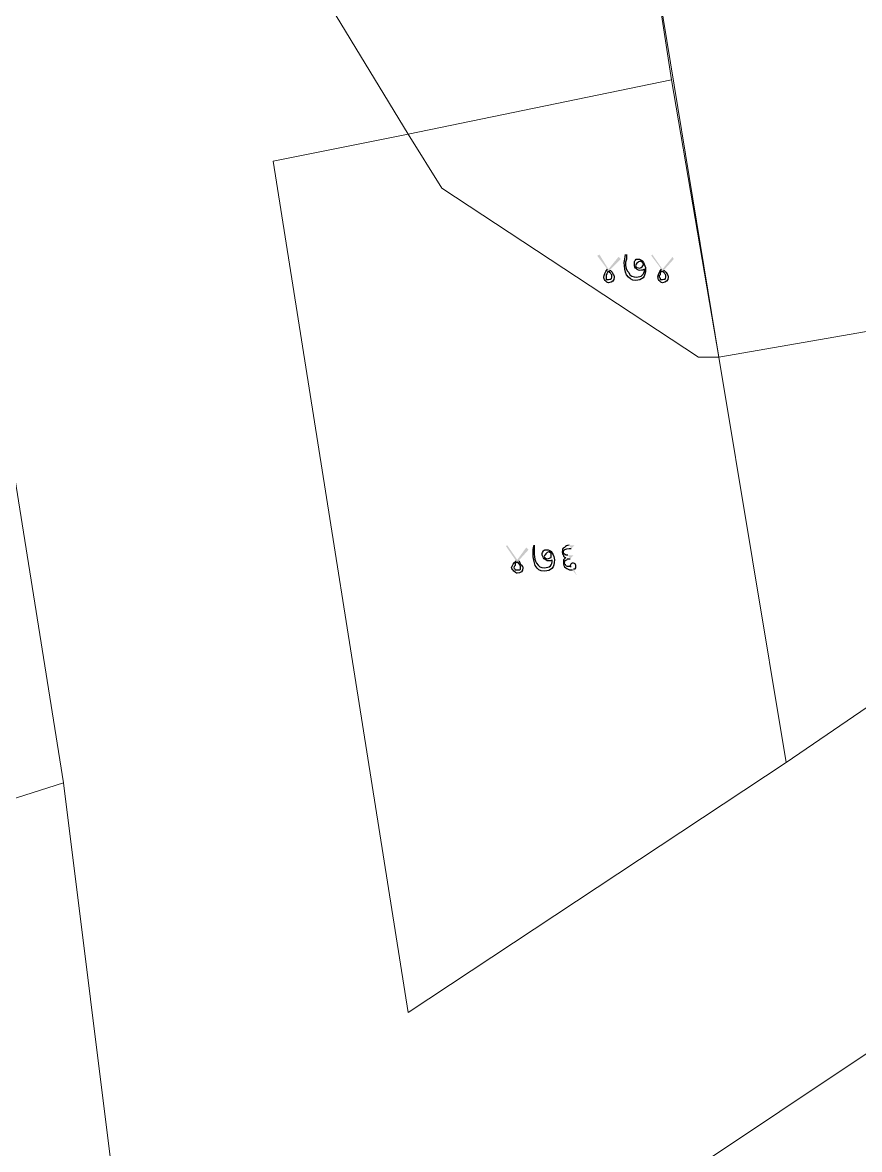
# Model space of a CAD drawing. Header units: inches. Extents: x -9985691 to 3643, y -3270716 to 4788.
# Drawn here: x -4981185 to -4980565, y -3259752 to -3258918 of the extents above; entities that cross this region are included whole.
import ezdxf

# ---------------------------------------------------------------- set-up
doc = ezdxf.new("R2010")
doc.units = ezdxf.units.IN
doc.header["$LTSCALE"] = 2
doc.header["$MEASUREMENT"] = 0
doc.layers.add('PDF_Geometry', color=7, linetype='CONTINUOUS')
doc.layers.add('PDF_Solid Fills', color=7, linetype='CONTINUOUS')

msp = doc.modelspace()

# ---------------------------------------------------------------- hatches: boundary and pattern name
at = {"layer": 'PDF_Solid Fills', "transparency": 33554559}
h = msp.add_hatch(color=256, dxfattribs=at)
h.paths.add_polyline_path([(-4980751.93, -3259100.48), (-4980759.43, -3259090.48), (-4980757.76, -3259089.65), (-4980751.1, -3259100.48), (-4980743.6, -3259091.32), (-4980741.93, -3259092.98), (-4980750.26, -3259101.32)], flags=0)
h.paths.add_polyline_path([(-4980738.6, -3259089.65), (-4980737.76, -3259089.65)], flags=0)
h.paths.add_polyline_path([(-4980724.43, -3259100.48), (-4980724.43, -3259100.48)], flags=0)
h.paths.add_polyline_path([(-4980711.93, -3259100.48), (-4980719.43, -3259090.48), (-4980718.6, -3259089.65), (-4980711.1, -3259100.48), (-4980703.6, -3259091.32), (-4980702.76, -3259092.98), (-4980710.26, -3259101.32)], flags=0)
h = msp.add_hatch(color=256, dxfattribs=at)
h.paths.add_polyline_path([(-4980751.93, -3259100.48), (-4980759.43, -3259090.48), (-4980757.76, -3259089.65), (-4980751.1, -3259100.48), (-4980743.6, -3259091.32), (-4980741.93, -3259092.98), (-4980750.26, -3259101.32)], flags=0)
h.paths.add_polyline_path([(-4980738.6, -3259089.65), (-4980737.76, -3259089.65)], flags=0)
h.paths.add_polyline_path([(-4980724.43, -3259100.48), (-4980724.43, -3259100.48)], flags=0)
h.paths.add_polyline_path([(-4980711.93, -3259100.48), (-4980719.43, -3259090.48), (-4980718.6, -3259089.65), (-4980711.1, -3259100.48), (-4980703.6, -3259091.32), (-4980702.76, -3259092.98), (-4980710.26, -3259101.32)], flags=0)
h = msp.add_hatch(color=256, dxfattribs=at)
h.paths.add_polyline_path([(-4980819.43, -3259316.32), (-4980826.93, -3259305.48), (-4980826.1, -3259304.65), (-4980818.6, -3259315.48), (-4980811.93, -3259306.32), (-4980810.26, -3259307.98), (-4980817.76, -3259316.32)], flags=0)
h.paths.add_polyline_path([(-4980806.1, -3259304.65), (-4980806.1, -3259304.65)], flags=0)
h.paths.add_polyline_path([(-4980792.76, -3259315.48), (-4980792.76, -3259315.48)], flags=0)
h.paths.add_polyline_path([(-4980778.6, -3259307.15), (-4980776.1, -3259304.65), (-4980780.26, -3259304.65)], flags=0)
h.paths.add_polyline_path([(-4980777.76, -3259322.98), (-4980774.43, -3259327.15), (-4980774.43, -3259327.15), (-4980776.93, -3259322.15)], flags=0)
h.paths.add_polyline_path([(-4980779.43, -3259314.65), (-4980776.93, -3259312.15), (-4980781.1, -3259312.15)], flags=0)
h = msp.add_hatch(color=256, dxfattribs=at)
h.paths.add_polyline_path([(-4980819.43, -3259316.32), (-4980826.93, -3259305.48), (-4980826.1, -3259304.65), (-4980818.6, -3259315.48), (-4980811.93, -3259306.32), (-4980810.26, -3259307.98), (-4980817.76, -3259316.32)], flags=0)
h.paths.add_polyline_path([(-4980806.1, -3259304.65), (-4980806.1, -3259304.65)], flags=0)
h.paths.add_polyline_path([(-4980792.76, -3259315.48), (-4980792.76, -3259315.48)], flags=0)
h.paths.add_polyline_path([(-4980778.6, -3259307.15), (-4980776.1, -3259304.65), (-4980780.26, -3259304.65)], flags=0)
h.paths.add_polyline_path([(-4980777.76, -3259322.98), (-4980774.43, -3259327.15), (-4980774.43, -3259327.15), (-4980776.93, -3259322.15)], flags=0)
h.paths.add_polyline_path([(-4980779.43, -3259314.65), (-4980776.93, -3259312.15), (-4980781.1, -3259312.15)], flags=0)

# ---------------------------------------------------------------- linework, layer by layer
at = {"layer": 'PDF_Geometry', "lineweight": 9}
for points in [[(-4980899.43, -3259000.48), (-4980984.43, -3258860.48), (-4981014.43, -3258775.48), (-4980809.43, -3258690.48), (-4980744.43, -3258670.48), (-4980724.43, -3258830.48), (-4980704.43, -3258960.48)], [(-4980899.43, -3259000.48), (-4980984.43, -3258860.48), (-4981014.43, -3258775.48), (-4980809.43, -3258690.48), (-4980744.43, -3258670.48), (-4980724.43, -3258830.48), (-4980704.43, -3258960.48)], [(-4980899.43, -3259000.48), (-4980984.43, -3258860.48), (-4981014.43, -3258775.48), (-4980809.43, -3258690.48), (-4980744.43, -3258670.48), (-4980724.43, -3258830.48), (-4980704.43, -3258960.48)], [(-4980899.43, -3259000.48), (-4980984.43, -3258860.48), (-4981014.43, -3258775.48), (-4980809.43, -3258690.48), (-4980744.43, -3258670.48), (-4980724.43, -3258830.48), (-4980704.43, -3258960.48)], [(-4980244.43, -3258875.48), (-4980254.43, -3258900.48), (-4980259.43, -3258930.48), (-4980439.43, -3259025.48), (-4980429.43, -3259060.48), (-4980554.43, -3259145.48), (-4980669.43, -3259165.48), (-4980724.43, -3258830.48), (-4980254.43, -3258740.48), (-4980244.43, -3258805.48)], [(-4980244.43, -3258875.48), (-4980254.43, -3258900.48), (-4980259.43, -3258930.48), (-4980439.43, -3259025.48), (-4980429.43, -3259060.48), (-4980554.43, -3259145.48), (-4980669.43, -3259165.48), (-4980724.43, -3258830.48), (-4980254.43, -3258740.48), (-4980244.43, -3258805.48)], [(-4980244.43, -3258875.48), (-4980254.43, -3258900.48), (-4980259.43, -3258930.48), (-4980439.43, -3259025.48), (-4980429.43, -3259060.48), (-4980554.43, -3259145.48), (-4980669.43, -3259165.48), (-4980724.43, -3258830.48), (-4980254.43, -3258740.48), (-4980244.43, -3258805.48)], [(-4980244.43, -3258875.48), (-4980254.43, -3258900.48), (-4980259.43, -3258930.48), (-4980439.43, -3259025.48), (-4980429.43, -3259060.48), (-4980554.43, -3259145.48), (-4980669.43, -3259165.48), (-4980724.43, -3258830.48), (-4980254.43, -3258740.48), (-4980244.43, -3258805.48)], [(-4980669.43, -3259165.48), (-4980684.43, -3259165.48), (-4980874.43, -3259040.48), (-4980899.43, -3259000.48), (-4980704.43, -3258960.48)], [(-4980669.43, -3259165.48), (-4980684.43, -3259165.48), (-4980874.43, -3259040.48), (-4980899.43, -3259000.48), (-4980704.43, -3258960.48)], [(-4980669.43, -3259165.48), (-4980684.43, -3259165.48), (-4980874.43, -3259040.48), (-4980899.43, -3259000.48), (-4980704.43, -3258960.48)], [(-4980669.43, -3259165.48), (-4980684.43, -3259165.48), (-4980874.43, -3259040.48), (-4980899.43, -3259000.48), (-4980704.43, -3258960.48)], [(-4980874.43, -3259040.48), (-4980684.43, -3259165.48), (-4980669.43, -3259165.48), (-4980619.43, -3259465.48), (-4980899.43, -3259650.48), (-4980999.43, -3259020.48), (-4980899.43, -3259000.48)], [(-4980874.43, -3259040.48), (-4980684.43, -3259165.48), (-4980669.43, -3259165.48), (-4980619.43, -3259465.48), (-4980899.43, -3259650.48), (-4980999.43, -3259020.48), (-4980899.43, -3259000.48)], [(-4980874.43, -3259040.48), (-4980684.43, -3259165.48), (-4980669.43, -3259165.48), (-4980619.43, -3259465.48), (-4980899.43, -3259650.48), (-4980999.43, -3259020.48), (-4980899.43, -3259000.48)], [(-4980874.43, -3259040.48), (-4980684.43, -3259165.48), (-4980669.43, -3259165.48), (-4980619.43, -3259465.48), (-4980899.43, -3259650.48), (-4980999.43, -3259020.48), (-4980899.43, -3259000.48)], [(-4980669.43, -3259165.48), (-4980554.43, -3259145.48), (-4980429.43, -3259060.48), (-4980384.43, -3259105.48), (-4980354.43, -3259135.48), (-4980339.43, -3259250.48), (-4980294.43, -3259325.48), (-4980399.43, -3259385.48), (-4980524.43, -3259400.48), (-4980619.43, -3259465.48)], [(-4980669.43, -3259165.48), (-4980554.43, -3259145.48), (-4980429.43, -3259060.48), (-4980384.43, -3259105.48), (-4980354.43, -3259135.48), (-4980339.43, -3259250.48), (-4980294.43, -3259325.48), (-4980399.43, -3259385.48), (-4980524.43, -3259400.48), (-4980619.43, -3259465.48)], [(-4980669.43, -3259165.48), (-4980554.43, -3259145.48), (-4980429.43, -3259060.48), (-4980384.43, -3259105.48), (-4980354.43, -3259135.48), (-4980339.43, -3259250.48), (-4980294.43, -3259325.48), (-4980399.43, -3259385.48), (-4980524.43, -3259400.48), (-4980619.43, -3259465.48)], [(-4980669.43, -3259165.48), (-4980554.43, -3259145.48), (-4980429.43, -3259060.48), (-4980384.43, -3259105.48), (-4980354.43, -3259135.48), (-4980339.43, -3259250.48), (-4980294.43, -3259325.48), (-4980399.43, -3259385.48), (-4980524.43, -3259400.48), (-4980619.43, -3259465.48)], [(-4981154.43, -3259480.48), (-4981374.43, -3259550.48), (-4981444.43, -3259570.48), (-4981589.43, -3259620.48), (-4981594.43, -3259615.48), (-4981604.43, -3259515.48), (-4981629.43, -3259260.48), (-4981454.43, -3259180.48), (-4981219.43, -3259075.48)], [(-4981154.43, -3259480.48), (-4981374.43, -3259550.48), (-4981444.43, -3259570.48), (-4981589.43, -3259620.48), (-4981594.43, -3259615.48), (-4981604.43, -3259515.48), (-4981629.43, -3259260.48), (-4981454.43, -3259180.48), (-4981219.43, -3259075.48)], [(-4981154.43, -3259480.48), (-4981374.43, -3259550.48), (-4981444.43, -3259570.48), (-4981589.43, -3259620.48), (-4981594.43, -3259615.48), (-4981604.43, -3259515.48), (-4981629.43, -3259260.48), (-4981454.43, -3259180.48), (-4981219.43, -3259075.48)], [(-4981154.43, -3259480.48), (-4981374.43, -3259550.48), (-4981444.43, -3259570.48), (-4981589.43, -3259620.48), (-4981594.43, -3259615.48), (-4981604.43, -3259515.48), (-4981629.43, -3259260.48), (-4981454.43, -3259180.48), (-4981219.43, -3259075.48)], [(-4980089.43, -3259575.48), (-4980179.43, -3259700.48), (-4980279.43, -3260060.48), (-4980439.43, -3260175.48), (-4980489.43, -3260215.48), (-4980489.43, -3260210.48), (-4980824.43, -3259865.48), (-4980829.43, -3259860.48), (-4980214.43, -3259450.48)], [(-4980089.43, -3259575.48), (-4980179.43, -3259700.48), (-4980279.43, -3260060.48), (-4980439.43, -3260175.48), (-4980489.43, -3260215.48), (-4980489.43, -3260210.48), (-4980824.43, -3259865.48), (-4980829.43, -3259860.48), (-4980214.43, -3259450.48)], [(-4980089.43, -3259575.48), (-4980179.43, -3259700.48), (-4980279.43, -3260060.48), (-4980439.43, -3260175.48), (-4980489.43, -3260215.48), (-4980489.43, -3260210.48), (-4980824.43, -3259865.48), (-4980829.43, -3259860.48), (-4980214.43, -3259450.48)], [(-4980089.43, -3259575.48), (-4980179.43, -3259700.48), (-4980279.43, -3260060.48), (-4980439.43, -3260175.48), (-4980489.43, -3260215.48), (-4980489.43, -3260210.48), (-4980824.43, -3259865.48), (-4980829.43, -3259860.48), (-4980214.43, -3259450.48)], [(-4981114.43, -3259800.48), (-4981389.43, -3260055.48), (-4981479.43, -3260060.48), (-4981534.43, -3260065.48), (-4981584.43, -3259695.48), (-4981589.43, -3259620.48), (-4981444.43, -3259570.48), (-4981374.43, -3259550.48), (-4981154.43, -3259480.48)], [(-4981114.43, -3259800.48), (-4981389.43, -3260055.48), (-4981479.43, -3260060.48), (-4981534.43, -3260065.48), (-4981584.43, -3259695.48), (-4981589.43, -3259620.48), (-4981444.43, -3259570.48), (-4981374.43, -3259550.48), (-4981154.43, -3259480.48)], [(-4981114.43, -3259800.48), (-4981389.43, -3260055.48), (-4981479.43, -3260060.48), (-4981534.43, -3260065.48), (-4981584.43, -3259695.48), (-4981589.43, -3259620.48), (-4981444.43, -3259570.48), (-4981374.43, -3259550.48), (-4981154.43, -3259480.48)], [(-4981114.43, -3259800.48), (-4981389.43, -3260055.48), (-4981479.43, -3260060.48), (-4981534.43, -3260065.48), (-4981584.43, -3259695.48), (-4981589.43, -3259620.48), (-4981444.43, -3259570.48), (-4981374.43, -3259550.48), (-4981154.43, -3259480.48)]]:
    msp.add_lwpolyline(points, close=True, dxfattribs=at)
for points in [[(-4981244.43, -3258905.48), (-4981124.43, -3258855.48), (-4981099.43, -3258790.48), (-4981034.43, -3258780.48), (-4981014.43, -3258775.48), (-4980984.43, -3258860.48), (-4980899.43, -3259000.48), (-4980999.43, -3259020.48), (-4980899.43, -3259650.48), (-4980619.43, -3259465.48), (-4980524.43, -3259400.48), (-4980399.43, -3259385.48), (-4980294.43, -3259325.48), (-4980214.43, -3259450.48), (-4980829.43, -3259860.48)], [(-4981244.43, -3258905.48), (-4981124.43, -3258855.48), (-4981099.43, -3258790.48), (-4981034.43, -3258780.48), (-4981014.43, -3258775.48), (-4980984.43, -3258860.48), (-4980899.43, -3259000.48), (-4980999.43, -3259020.48), (-4980899.43, -3259650.48), (-4980619.43, -3259465.48), (-4980524.43, -3259400.48), (-4980399.43, -3259385.48), (-4980294.43, -3259325.48), (-4980214.43, -3259450.48), (-4980829.43, -3259860.48)], [(-4981244.43, -3258905.48), (-4981124.43, -3258855.48), (-4981099.43, -3258790.48), (-4981034.43, -3258780.48), (-4981014.43, -3258775.48), (-4980984.43, -3258860.48), (-4980899.43, -3259000.48), (-4980999.43, -3259020.48), (-4980899.43, -3259650.48), (-4980619.43, -3259465.48), (-4980524.43, -3259400.48), (-4980399.43, -3259385.48), (-4980294.43, -3259325.48), (-4980214.43, -3259450.48), (-4980829.43, -3259860.48)], [(-4981244.43, -3258905.48), (-4981124.43, -3258855.48), (-4981099.43, -3258790.48), (-4981034.43, -3258780.48), (-4981014.43, -3258775.48), (-4980984.43, -3258860.48), (-4980899.43, -3259000.48), (-4980999.43, -3259020.48), (-4980899.43, -3259650.48), (-4980619.43, -3259465.48), (-4980524.43, -3259400.48), (-4980399.43, -3259385.48), (-4980294.43, -3259325.48), (-4980214.43, -3259450.48), (-4980829.43, -3259860.48)], [(-4981389.43, -3260055.48), (-4981114.43, -3259800.48), (-4981154.43, -3259480.48), (-4981219.43, -3259075.48)], [(-4981389.43, -3260055.48), (-4981114.43, -3259800.48), (-4981154.43, -3259480.48), (-4981219.43, -3259075.48)], [(-4981389.43, -3260055.48), (-4981114.43, -3259800.48), (-4981154.43, -3259480.48), (-4981219.43, -3259075.48)], [(-4981389.43, -3260055.48), (-4981114.43, -3259800.48), (-4981154.43, -3259480.48), (-4981219.43, -3259075.48)]]:
    msp.add_lwpolyline(points, dxfattribs=at)
at = {"layer": 'PDF_Geometry', "lineweight": 25}
for points in [[(-4980739.43, -3259095.48), (-4980739.43, -3259093.82), (-4980738.6, -3259092.15), (-4980738.6, -3259089.65)], [(-4980739.43, -3259095.48), (-4980739.43, -3259093.82), (-4980738.6, -3259092.15), (-4980738.6, -3259089.65)], [(-4980737.76, -3259092.98), (-4980737.76, -3259093.82), (-4980738.6, -3259095.48), (-4980738.6, -3259095.48)], [(-4980737.76, -3259092.98), (-4980737.76, -3259093.82), (-4980738.6, -3259095.48), (-4980738.6, -3259095.48)], [(-4980737.76, -3259089.65), (-4980737.76, -3259090.48), (-4980737.76, -3259091.32), (-4980737.76, -3259092.98)], [(-4980737.76, -3259089.65), (-4980737.76, -3259090.48), (-4980737.76, -3259091.32), (-4980737.76, -3259092.98)], [(-4980731.93, -3259096.32), (-4980731.93, -3259094.65), (-4980731.93, -3259094.65), (-4980731.1, -3259093.82)], [(-4980731.93, -3259096.32), (-4980731.93, -3259094.65), (-4980731.93, -3259094.65), (-4980731.1, -3259093.82)], [(-4980731.1, -3259093.82), (-4980731.1, -3259092.98), (-4980730.26, -3259092.98), (-4980729.43, -3259092.98)], [(-4980731.1, -3259093.82), (-4980731.1, -3259092.98), (-4980730.26, -3259092.98), (-4980729.43, -3259092.98)], [(-4980729.43, -3259092.98), (-4980727.76, -3259092.98), (-4980726.1, -3259093.82), (-4980725.26, -3259095.48)], [(-4980729.43, -3259092.98), (-4980727.76, -3259092.98), (-4980726.1, -3259093.82), (-4980725.26, -3259095.48)], [(-4980726.93, -3259094.65), (-4980727.76, -3259094.65), (-4980728.6, -3259094.65), (-4980729.43, -3259095.48)], [(-4980726.93, -3259094.65), (-4980727.76, -3259094.65), (-4980728.6, -3259094.65), (-4980729.43, -3259095.48)], [(-4980726.1, -3259095.48), (-4980726.1, -3259094.65), (-4980726.93, -3259094.65), (-4980726.93, -3259094.65)], [(-4980726.1, -3259095.48), (-4980726.1, -3259094.65), (-4980726.93, -3259094.65), (-4980726.93, -3259094.65)], [(-4980754.43, -3259106.32), (-4980754.43, -3259104.65), (-4980753.6, -3259102.98), (-4980751.93, -3259100.48)], [(-4980754.43, -3259106.32), (-4980754.43, -3259104.65), (-4980753.6, -3259102.98), (-4980751.93, -3259100.48)], [(-4980751.93, -3259102.98), (-4980751.93, -3259103.82), (-4980752.76, -3259103.82), (-4980752.76, -3259104.65)], [(-4980751.93, -3259102.98), (-4980751.93, -3259103.82), (-4980752.76, -3259103.82), (-4980752.76, -3259104.65)], [(-4980751.1, -3259102.15), (-4980751.1, -3259102.15), (-4980751.93, -3259102.15), (-4980751.93, -3259102.98)], [(-4980751.1, -3259102.15), (-4980751.1, -3259102.15), (-4980751.93, -3259102.15), (-4980751.93, -3259102.98)], [(-4980750.26, -3259102.98), (-4980750.26, -3259102.15), (-4980750.26, -3259102.15), (-4980751.1, -3259102.15)], [(-4980750.26, -3259102.98), (-4980750.26, -3259102.15), (-4980750.26, -3259102.15), (-4980751.1, -3259102.15)], [(-4980750.26, -3259101.32), (-4980749.43, -3259101.32), (-4980748.6, -3259102.15), (-4980747.76, -3259103.82)], [(-4980750.26, -3259101.32), (-4980749.43, -3259101.32), (-4980748.6, -3259102.15), (-4980747.76, -3259103.82)], [(-4980749.43, -3259103.82), (-4980749.43, -3259103.82), (-4980749.43, -3259102.98), (-4980750.26, -3259102.98)], [(-4980749.43, -3259103.82), (-4980749.43, -3259103.82), (-4980749.43, -3259102.98), (-4980750.26, -3259102.98)], [(-4980737.76, -3259104.65), (-4980738.6, -3259102.15), (-4980739.43, -3259098.82), (-4980739.43, -3259095.48)], [(-4980737.76, -3259104.65), (-4980738.6, -3259102.15), (-4980739.43, -3259098.82), (-4980739.43, -3259095.48)], [(-4980738.6, -3259095.48), (-4980738.6, -3259098.82), (-4980737.76, -3259101.32), (-4980736.1, -3259102.98)], [(-4980738.6, -3259095.48), (-4980738.6, -3259098.82), (-4980737.76, -3259101.32), (-4980736.1, -3259102.98)], [(-4980736.1, -3259102.98), (-4980735.26, -3259105.48), (-4980732.76, -3259106.32), (-4980730.26, -3259106.32)], [(-4980736.1, -3259102.98), (-4980735.26, -3259105.48), (-4980732.76, -3259106.32), (-4980730.26, -3259106.32)], [(-4980731.1, -3259099.65), (-4980731.93, -3259098.82), (-4980731.93, -3259097.15), (-4980731.93, -3259096.32)], [(-4980731.1, -3259099.65), (-4980731.93, -3259098.82), (-4980731.93, -3259097.15), (-4980731.93, -3259096.32)], [(-4980729.43, -3259095.48), (-4980730.26, -3259096.32), (-4980731.1, -3259097.15), (-4980731.1, -3259097.98)], [(-4980729.43, -3259095.48), (-4980730.26, -3259096.32), (-4980731.1, -3259097.15), (-4980731.1, -3259097.98)], [(-4980731.1, -3259097.98), (-4980731.1, -3259098.82), (-4980729.43, -3259099.65), (-4980727.76, -3259099.65)], [(-4980731.1, -3259097.98), (-4980731.1, -3259098.82), (-4980729.43, -3259099.65), (-4980727.76, -3259099.65)], [(-4980727.76, -3259101.32), (-4980729.43, -3259101.32), (-4980730.26, -3259100.48), (-4980731.1, -3259099.65)], [(-4980727.76, -3259101.32), (-4980729.43, -3259101.32), (-4980730.26, -3259100.48), (-4980731.1, -3259099.65)], [(-4980723.6, -3259100.48), (-4980723.6, -3259106.32), (-4980726.1, -3259108.82), (-4980731.1, -3259108.82)], [(-4980723.6, -3259100.48), (-4980723.6, -3259106.32), (-4980726.1, -3259108.82), (-4980731.1, -3259108.82)], [(-4980730.26, -3259106.32), (-4980726.93, -3259106.32), (-4980724.43, -3259104.65), (-4980724.43, -3259100.48)], [(-4980730.26, -3259106.32), (-4980726.93, -3259106.32), (-4980724.43, -3259104.65), (-4980724.43, -3259100.48)], [(-4980727.76, -3259099.65), (-4980726.93, -3259099.65), (-4980726.93, -3259098.82), (-4980726.1, -3259098.82)], [(-4980727.76, -3259099.65), (-4980726.93, -3259099.65), (-4980726.93, -3259098.82), (-4980726.1, -3259098.82)], [(-4980724.43, -3259100.48), (-4980725.26, -3259101.32), (-4980726.1, -3259101.32), (-4980727.76, -3259101.32)], [(-4980724.43, -3259100.48), (-4980725.26, -3259101.32), (-4980726.1, -3259101.32), (-4980727.76, -3259101.32)], [(-4980725.26, -3259097.15), (-4980725.26, -3259096.32), (-4980725.26, -3259095.48), (-4980726.1, -3259095.48)], [(-4980725.26, -3259097.15), (-4980725.26, -3259096.32), (-4980725.26, -3259095.48), (-4980726.1, -3259095.48)], [(-4980726.1, -3259098.82), (-4980726.1, -3259097.98), (-4980725.26, -3259097.98), (-4980725.26, -3259097.15)], [(-4980726.1, -3259098.82), (-4980726.1, -3259097.98), (-4980725.26, -3259097.98), (-4980725.26, -3259097.15)], [(-4980725.26, -3259095.48), (-4980724.43, -3259097.15), (-4980723.6, -3259098.82), (-4980723.6, -3259100.48)], [(-4980725.26, -3259095.48), (-4980724.43, -3259097.15), (-4980723.6, -3259098.82), (-4980723.6, -3259100.48)], [(-4980714.43, -3259106.32), (-4980714.43, -3259104.65), (-4980713.6, -3259102.98), (-4980711.93, -3259100.48)], [(-4980714.43, -3259106.32), (-4980714.43, -3259104.65), (-4980713.6, -3259102.98), (-4980711.93, -3259100.48)], [(-4980711.1, -3259102.15), (-4980711.1, -3259102.15), (-4980711.93, -3259102.15), (-4980712.76, -3259102.98)], [(-4980711.1, -3259102.15), (-4980711.1, -3259102.15), (-4980711.93, -3259102.15), (-4980712.76, -3259102.98)], [(-4980712.76, -3259102.98), (-4980712.76, -3259103.82), (-4980712.76, -3259103.82), (-4980712.76, -3259104.65)], [(-4980712.76, -3259102.98), (-4980712.76, -3259103.82), (-4980712.76, -3259103.82), (-4980712.76, -3259104.65)], [(-4980710.26, -3259102.98), (-4980710.26, -3259102.15), (-4980711.1, -3259102.15), (-4980711.1, -3259102.15)], [(-4980710.26, -3259102.98), (-4980710.26, -3259102.15), (-4980711.1, -3259102.15), (-4980711.1, -3259102.15)], [(-4980710.26, -3259101.32), (-4980709.43, -3259101.32), (-4980709.43, -3259102.15), (-4980707.76, -3259103.82)], [(-4980710.26, -3259101.32), (-4980709.43, -3259101.32), (-4980709.43, -3259102.15), (-4980707.76, -3259103.82)], [(-4980709.43, -3259103.82), (-4980709.43, -3259103.82), (-4980709.43, -3259102.98), (-4980710.26, -3259102.98)], [(-4980709.43, -3259103.82), (-4980709.43, -3259103.82), (-4980709.43, -3259102.98), (-4980710.26, -3259102.98)], [(-4980753.6, -3259108.82), (-4980754.43, -3259107.98), (-4980754.43, -3259107.15), (-4980754.43, -3259106.32)], [(-4980753.6, -3259108.82), (-4980754.43, -3259107.98), (-4980754.43, -3259107.15), (-4980754.43, -3259106.32)], [(-4980751.1, -3259110.48), (-4980751.93, -3259110.48), (-4980752.76, -3259109.65), (-4980753.6, -3259108.82)], [(-4980751.1, -3259110.48), (-4980751.93, -3259110.48), (-4980752.76, -3259109.65), (-4980753.6, -3259108.82)], [(-4980752.76, -3259104.65), (-4980752.76, -3259105.48), (-4980752.76, -3259105.48), (-4980752.76, -3259105.48)], [(-4980752.76, -3259104.65), (-4980752.76, -3259105.48), (-4980752.76, -3259105.48), (-4980752.76, -3259105.48)], [(-4980752.76, -3259105.48), (-4980752.76, -3259106.32), (-4980752.76, -3259107.15), (-4980752.76, -3259107.98)], [(-4980752.76, -3259105.48), (-4980752.76, -3259106.32), (-4980752.76, -3259107.15), (-4980752.76, -3259107.98)], [(-4980752.76, -3259107.98), (-4980751.93, -3259107.98), (-4980751.1, -3259107.98), (-4980751.1, -3259107.98)], [(-4980752.76, -3259107.98), (-4980751.93, -3259107.98), (-4980751.1, -3259107.98), (-4980751.1, -3259107.98)], [(-4980751.1, -3259107.98), (-4980749.43, -3259107.98), (-4980748.6, -3259107.98), (-4980748.6, -3259106.32)], [(-4980746.93, -3259106.32), (-4980746.93, -3259108.82), (-4980747.76, -3259110.48), (-4980751.1, -3259110.48)], [(-4980751.1, -3259107.98), (-4980749.43, -3259107.98), (-4980748.6, -3259107.98), (-4980748.6, -3259106.32)], [(-4980746.93, -3259106.32), (-4980746.93, -3259108.82), (-4980747.76, -3259110.48), (-4980751.1, -3259110.48)], [(-4980748.6, -3259105.48), (-4980748.6, -3259104.65), (-4980748.6, -3259104.65), (-4980749.43, -3259103.82)], [(-4980748.6, -3259105.48), (-4980748.6, -3259104.65), (-4980748.6, -3259104.65), (-4980749.43, -3259103.82)], [(-4980748.6, -3259106.32), (-4980748.6, -3259106.32), (-4980748.6, -3259106.32), (-4980748.6, -3259105.48)], [(-4980748.6, -3259106.32), (-4980748.6, -3259106.32), (-4980748.6, -3259106.32), (-4980748.6, -3259105.48)], [(-4980747.76, -3259103.82), (-4980746.93, -3259104.65), (-4980746.93, -3259105.48), (-4980746.93, -3259106.32)], [(-4980747.76, -3259103.82), (-4980746.93, -3259104.65), (-4980746.93, -3259105.48), (-4980746.93, -3259106.32)], [(-4980731.1, -3259108.82), (-4980733.6, -3259108.82), (-4980736.1, -3259107.15), (-4980737.76, -3259104.65)], [(-4980731.1, -3259108.82), (-4980733.6, -3259108.82), (-4980736.1, -3259107.15), (-4980737.76, -3259104.65)], [(-4980713.6, -3259108.82), (-4980714.43, -3259107.98), (-4980714.43, -3259107.15), (-4980714.43, -3259106.32)], [(-4980713.6, -3259108.82), (-4980714.43, -3259107.98), (-4980714.43, -3259107.15), (-4980714.43, -3259106.32)], [(-4980712.76, -3259104.65), (-4980713.6, -3259105.48), (-4980713.6, -3259105.48), (-4980713.6, -3259105.48)], [(-4980712.76, -3259104.65), (-4980713.6, -3259105.48), (-4980713.6, -3259105.48), (-4980713.6, -3259105.48)], [(-4980713.6, -3259105.48), (-4980713.6, -3259106.32), (-4980712.76, -3259107.15), (-4980712.76, -3259107.98)], [(-4980713.6, -3259105.48), (-4980713.6, -3259106.32), (-4980712.76, -3259107.15), (-4980712.76, -3259107.98)], [(-4980711.1, -3259110.48), (-4980711.93, -3259110.48), (-4980712.76, -3259109.65), (-4980713.6, -3259108.82)], [(-4980711.1, -3259110.48), (-4980711.93, -3259110.48), (-4980712.76, -3259109.65), (-4980713.6, -3259108.82)], [(-4980712.76, -3259107.98), (-4980711.93, -3259107.98), (-4980711.93, -3259107.98), (-4980711.1, -3259107.98)], [(-4980712.76, -3259107.98), (-4980711.93, -3259107.98), (-4980711.93, -3259107.98), (-4980711.1, -3259107.98)], [(-4980711.1, -3259107.98), (-4980709.43, -3259107.98), (-4980708.6, -3259107.98), (-4980708.6, -3259106.32)], [(-4980706.93, -3259106.32), (-4980706.93, -3259108.82), (-4980708.6, -3259110.48), (-4980711.1, -3259110.48)], [(-4980711.1, -3259107.98), (-4980709.43, -3259107.98), (-4980708.6, -3259107.98), (-4980708.6, -3259106.32)], [(-4980706.93, -3259106.32), (-4980706.93, -3259108.82), (-4980708.6, -3259110.48), (-4980711.1, -3259110.48)], [(-4980708.6, -3259105.48), (-4980708.6, -3259104.65), (-4980708.6, -3259104.65), (-4980709.43, -3259103.82)], [(-4980708.6, -3259105.48), (-4980708.6, -3259104.65), (-4980708.6, -3259104.65), (-4980709.43, -3259103.82)], [(-4980708.6, -3259106.32), (-4980708.6, -3259106.32), (-4980708.6, -3259106.32), (-4980708.6, -3259105.48)], [(-4980708.6, -3259106.32), (-4980708.6, -3259106.32), (-4980708.6, -3259106.32), (-4980708.6, -3259105.48)], [(-4980707.76, -3259103.82), (-4980706.93, -3259104.65), (-4980706.93, -3259105.48), (-4980706.93, -3259106.32)], [(-4980707.76, -3259103.82), (-4980706.93, -3259104.65), (-4980706.93, -3259105.48), (-4980706.93, -3259106.32)], [(-4980806.93, -3259310.48), (-4980806.93, -3259308.82), (-4980806.93, -3259307.15), (-4980806.1, -3259304.65)], [(-4980806.93, -3259310.48), (-4980806.93, -3259308.82), (-4980806.93, -3259307.15), (-4980806.1, -3259304.65)], [(-4980805.26, -3259319.65), (-4980806.1, -3259317.15), (-4980806.93, -3259314.65), (-4980806.93, -3259310.48)], [(-4980805.26, -3259319.65), (-4980806.1, -3259317.15), (-4980806.93, -3259314.65), (-4980806.93, -3259310.48)], [(-4980806.1, -3259304.65), (-4980806.1, -3259305.48), (-4980806.1, -3259306.32), (-4980806.1, -3259307.98)], [(-4980806.1, -3259304.65), (-4980806.1, -3259305.48), (-4980806.1, -3259306.32), (-4980806.1, -3259307.98)], [(-4980806.1, -3259307.98), (-4980806.1, -3259309.65), (-4980806.1, -3259310.48), (-4980806.1, -3259311.32)], [(-4980806.1, -3259307.98), (-4980806.1, -3259309.65), (-4980806.1, -3259310.48), (-4980806.1, -3259311.32)], [(-4980806.1, -3259311.32), (-4980806.1, -3259313.82), (-4980805.26, -3259316.32), (-4980804.43, -3259317.98)], [(-4980806.1, -3259311.32), (-4980806.1, -3259313.82), (-4980805.26, -3259316.32), (-4980804.43, -3259317.98)], [(-4980800.26, -3259311.32), (-4980800.26, -3259310.48), (-4980799.43, -3259309.65), (-4980799.43, -3259308.82)], [(-4980800.26, -3259311.32), (-4980800.26, -3259310.48), (-4980799.43, -3259309.65), (-4980799.43, -3259308.82)], [(-4980798.6, -3259314.65), (-4980799.43, -3259313.82), (-4980800.26, -3259312.15), (-4980800.26, -3259311.32)], [(-4980798.6, -3259314.65), (-4980799.43, -3259313.82), (-4980800.26, -3259312.15), (-4980800.26, -3259311.32)], [(-4980799.43, -3259308.82), (-4980798.6, -3259307.98), (-4980797.76, -3259307.98), (-4980796.93, -3259307.98)], [(-4980799.43, -3259308.82), (-4980798.6, -3259307.98), (-4980797.76, -3259307.98), (-4980796.93, -3259307.98)], [(-4980796.93, -3259310.48), (-4980797.76, -3259311.32), (-4980798.6, -3259312.15), (-4980798.6, -3259312.98)], [(-4980796.93, -3259310.48), (-4980797.76, -3259311.32), (-4980798.6, -3259312.15), (-4980798.6, -3259312.98)], [(-4980796.93, -3259307.98), (-4980795.26, -3259307.98), (-4980793.6, -3259308.82), (-4980792.76, -3259310.48)], [(-4980796.93, -3259307.98), (-4980795.26, -3259307.98), (-4980793.6, -3259308.82), (-4980792.76, -3259310.48)], [(-4980795.26, -3259309.65), (-4980796.1, -3259309.65), (-4980796.93, -3259310.48), (-4980796.93, -3259310.48)], [(-4980795.26, -3259309.65), (-4980796.1, -3259309.65), (-4980796.93, -3259310.48), (-4980796.93, -3259310.48)], [(-4980793.6, -3259310.48), (-4980794.43, -3259310.48), (-4980794.43, -3259309.65), (-4980795.26, -3259309.65)], [(-4980793.6, -3259310.48), (-4980794.43, -3259310.48), (-4980794.43, -3259309.65), (-4980795.26, -3259309.65)], [(-4980793.6, -3259312.15), (-4980793.6, -3259311.32), (-4980793.6, -3259311.32), (-4980793.6, -3259310.48)], [(-4980793.6, -3259312.15), (-4980793.6, -3259311.32), (-4980793.6, -3259311.32), (-4980793.6, -3259310.48)], [(-4980792.76, -3259310.48), (-4980791.93, -3259312.15), (-4980791.1, -3259313.82), (-4980791.1, -3259315.48)], [(-4980792.76, -3259310.48), (-4980791.93, -3259312.15), (-4980791.1, -3259313.82), (-4980791.1, -3259315.48)], [(-4980783.6, -3259306.32), (-4980785.26, -3259307.15), (-4980785.26, -3259307.98), (-4980785.26, -3259309.65)], [(-4980783.6, -3259306.32), (-4980785.26, -3259307.15), (-4980785.26, -3259307.98), (-4980785.26, -3259309.65)], [(-4980785.26, -3259309.65), (-4980785.26, -3259310.48), (-4980785.26, -3259311.32), (-4980784.43, -3259312.15)], [(-4980785.26, -3259309.65), (-4980785.26, -3259310.48), (-4980785.26, -3259311.32), (-4980784.43, -3259312.15)], [(-4980784.43, -3259309.65), (-4980784.43, -3259307.98), (-4980782.76, -3259307.15), (-4980780.26, -3259307.15)], [(-4980784.43, -3259309.65), (-4980784.43, -3259307.98), (-4980782.76, -3259307.15), (-4980780.26, -3259307.15)], [(-4980783.6, -3259311.32), (-4980784.43, -3259311.32), (-4980784.43, -3259310.48), (-4980784.43, -3259309.65)], [(-4980783.6, -3259311.32), (-4980784.43, -3259311.32), (-4980784.43, -3259310.48), (-4980784.43, -3259309.65)], [(-4980780.26, -3259304.65), (-4980781.93, -3259304.65), (-4980782.76, -3259305.48), (-4980783.6, -3259306.32)], [(-4980780.26, -3259304.65), (-4980781.93, -3259304.65), (-4980782.76, -3259305.48), (-4980783.6, -3259306.32)], [(-4980781.1, -3259312.15), (-4980781.93, -3259312.15), (-4980782.76, -3259312.15), (-4980783.6, -3259311.32)], [(-4980781.1, -3259312.15), (-4980781.93, -3259312.15), (-4980782.76, -3259312.15), (-4980783.6, -3259311.32)], [(-4980780.26, -3259307.15), (-4980780.26, -3259307.15), (-4980779.43, -3259307.15), (-4980779.43, -3259307.15)], [(-4980780.26, -3259307.15), (-4980780.26, -3259307.15), (-4980779.43, -3259307.15), (-4980779.43, -3259307.15)], [(-4980779.43, -3259307.15), (-4980778.6, -3259307.15), (-4980778.6, -3259307.15), (-4980778.6, -3259307.15)], [(-4980779.43, -3259307.15), (-4980778.6, -3259307.15), (-4980778.6, -3259307.15), (-4980778.6, -3259307.15)], [(-4980822.76, -3259321.32), (-4980822.76, -3259319.65), (-4980821.1, -3259317.98), (-4980819.43, -3259316.32)], [(-4980822.76, -3259321.32), (-4980822.76, -3259319.65), (-4980821.1, -3259317.98), (-4980819.43, -3259316.32)], [(-4980820.26, -3259319.65), (-4980821.1, -3259320.48), (-4980821.1, -3259320.48), (-4980821.1, -3259321.32)], [(-4980820.26, -3259319.65), (-4980821.1, -3259320.48), (-4980821.1, -3259320.48), (-4980821.1, -3259321.32)], [(-4980818.6, -3259317.15), (-4980818.6, -3259317.15), (-4980819.43, -3259317.98), (-4980820.26, -3259317.98)], [(-4980818.6, -3259317.15), (-4980818.6, -3259317.15), (-4980819.43, -3259317.98), (-4980820.26, -3259317.98)], [(-4980820.26, -3259317.98), (-4980820.26, -3259318.82), (-4980820.26, -3259318.82), (-4980820.26, -3259319.65)], [(-4980820.26, -3259317.98), (-4980820.26, -3259318.82), (-4980820.26, -3259318.82), (-4980820.26, -3259319.65)], [(-4980817.76, -3259317.98), (-4980817.76, -3259317.98), (-4980818.6, -3259317.15), (-4980818.6, -3259317.15)], [(-4980817.76, -3259317.98), (-4980817.76, -3259317.98), (-4980818.6, -3259317.15), (-4980818.6, -3259317.15)], [(-4980817.76, -3259316.32), (-4980816.93, -3259316.32), (-4980816.93, -3259317.15), (-4980816.1, -3259318.82)], [(-4980817.76, -3259316.32), (-4980816.93, -3259316.32), (-4980816.93, -3259317.15), (-4980816.1, -3259318.82)], [(-4980816.93, -3259318.82), (-4980816.93, -3259318.82), (-4980817.76, -3259318.82), (-4980817.76, -3259317.98)], [(-4980816.93, -3259318.82), (-4980816.93, -3259318.82), (-4980817.76, -3259318.82), (-4980817.76, -3259317.98)], [(-4980816.1, -3259320.48), (-4980816.1, -3259319.65), (-4980816.93, -3259319.65), (-4980816.93, -3259318.82)], [(-4980816.1, -3259320.48), (-4980816.1, -3259319.65), (-4980816.93, -3259319.65), (-4980816.93, -3259318.82)], [(-4980816.1, -3259318.82), (-4980815.26, -3259319.65), (-4980814.43, -3259320.48), (-4980814.43, -3259321.32)], [(-4980816.1, -3259318.82), (-4980815.26, -3259319.65), (-4980814.43, -3259320.48), (-4980814.43, -3259321.32)], [(-4980798.6, -3259323.82), (-4980801.93, -3259323.82), (-4980803.6, -3259322.98), (-4980805.26, -3259319.65)], [(-4980798.6, -3259323.82), (-4980801.93, -3259323.82), (-4980803.6, -3259322.98), (-4980805.26, -3259319.65)], [(-4980804.43, -3259317.98), (-4980802.76, -3259320.48), (-4980801.1, -3259321.32), (-4980798.6, -3259321.32)], [(-4980804.43, -3259317.98), (-4980802.76, -3259320.48), (-4980801.1, -3259321.32), (-4980798.6, -3259321.32)], [(-4980798.6, -3259312.98), (-4980798.6, -3259313.82), (-4980797.76, -3259314.65), (-4980796.1, -3259314.65)], [(-4980798.6, -3259312.98), (-4980798.6, -3259313.82), (-4980797.76, -3259314.65), (-4980796.1, -3259314.65)], [(-4980795.26, -3259316.32), (-4980796.93, -3259316.32), (-4980797.76, -3259315.48), (-4980798.6, -3259314.65)], [(-4980795.26, -3259316.32), (-4980796.93, -3259316.32), (-4980797.76, -3259315.48), (-4980798.6, -3259314.65)], [(-4980791.1, -3259315.48), (-4980791.1, -3259321.32), (-4980793.6, -3259323.82), (-4980798.6, -3259323.82)], [(-4980798.6, -3259321.32), (-4980794.43, -3259321.32), (-4980792.76, -3259319.65), (-4980792.76, -3259315.48)], [(-4980791.1, -3259315.48), (-4980791.1, -3259321.32), (-4980793.6, -3259323.82), (-4980798.6, -3259323.82)], [(-4980798.6, -3259321.32), (-4980794.43, -3259321.32), (-4980792.76, -3259319.65), (-4980792.76, -3259315.48)], [(-4980796.1, -3259314.65), (-4980795.26, -3259314.65), (-4980794.43, -3259313.82), (-4980793.6, -3259313.82)], [(-4980796.1, -3259314.65), (-4980795.26, -3259314.65), (-4980794.43, -3259313.82), (-4980793.6, -3259313.82)], [(-4980792.76, -3259315.48), (-4980793.6, -3259316.32), (-4980794.43, -3259316.32), (-4980795.26, -3259316.32)], [(-4980792.76, -3259315.48), (-4980793.6, -3259316.32), (-4980794.43, -3259316.32), (-4980795.26, -3259316.32)], [(-4980793.6, -3259313.82), (-4980793.6, -3259312.98), (-4980793.6, -3259312.98), (-4980793.6, -3259312.15)], [(-4980793.6, -3259313.82), (-4980793.6, -3259312.98), (-4980793.6, -3259312.98), (-4980793.6, -3259312.15)], [(-4980784.43, -3259312.15), (-4980784.43, -3259312.98), (-4980783.6, -3259313.82), (-4980782.76, -3259313.82)], [(-4980784.43, -3259312.15), (-4980784.43, -3259312.98), (-4980783.6, -3259313.82), (-4980782.76, -3259313.82)], [(-4980782.76, -3259313.82), (-4980783.6, -3259314.65), (-4980783.6, -3259314.65), (-4980784.43, -3259315.48)], [(-4980782.76, -3259313.82), (-4980783.6, -3259314.65), (-4980783.6, -3259314.65), (-4980784.43, -3259315.48)], [(-4980784.43, -3259315.48), (-4980784.43, -3259316.32), (-4980784.43, -3259316.32), (-4980784.43, -3259317.98)], [(-4980784.43, -3259315.48), (-4980784.43, -3259316.32), (-4980784.43, -3259316.32), (-4980784.43, -3259317.98)], [(-4980784.43, -3259317.98), (-4980784.43, -3259318.82), (-4980784.43, -3259320.48), (-4980782.76, -3259321.32)], [(-4980784.43, -3259317.98), (-4980784.43, -3259318.82), (-4980784.43, -3259320.48), (-4980782.76, -3259321.32)], [(-4980783.6, -3259317.98), (-4980783.6, -3259316.32), (-4980782.76, -3259315.48), (-4980781.93, -3259315.48)], [(-4980783.6, -3259317.98), (-4980783.6, -3259316.32), (-4980782.76, -3259315.48), (-4980781.93, -3259315.48)], [(-4980783.6, -3259318.82), (-4980783.6, -3259317.98), (-4980783.6, -3259317.98), (-4980783.6, -3259317.98)], [(-4980783.6, -3259318.82), (-4980783.6, -3259317.98), (-4980783.6, -3259317.98), (-4980783.6, -3259317.98)], [(-4980782.76, -3259319.65), (-4980782.76, -3259319.65), (-4980782.76, -3259318.82), (-4980783.6, -3259318.82)], [(-4980782.76, -3259319.65), (-4980782.76, -3259319.65), (-4980782.76, -3259318.82), (-4980783.6, -3259318.82)], [(-4980779.43, -3259320.48), (-4980781.1, -3259320.48), (-4980781.93, -3259320.48), (-4980782.76, -3259319.65)], [(-4980779.43, -3259320.48), (-4980781.1, -3259320.48), (-4980781.93, -3259320.48), (-4980782.76, -3259319.65)], [(-4980781.93, -3259315.48), (-4980781.93, -3259314.65), (-4980781.1, -3259314.65), (-4980779.43, -3259314.65)], [(-4980781.93, -3259315.48), (-4980781.93, -3259314.65), (-4980781.1, -3259314.65), (-4980779.43, -3259314.65)], [(-4980776.93, -3259317.98), (-4980778.6, -3259317.98), (-4980778.6, -3259317.98), (-4980779.43, -3259319.65)], [(-4980776.93, -3259317.98), (-4980778.6, -3259317.98), (-4980778.6, -3259317.98), (-4980779.43, -3259319.65)], [(-4980779.43, -3259319.65), (-4980779.43, -3259319.65), (-4980779.43, -3259319.65), (-4980779.43, -3259320.48)], [(-4980779.43, -3259319.65), (-4980779.43, -3259319.65), (-4980779.43, -3259319.65), (-4980779.43, -3259320.48)], [(-4980775.26, -3259319.65), (-4980775.26, -3259318.82), (-4980776.1, -3259317.98), (-4980776.93, -3259317.98)], [(-4980775.26, -3259319.65), (-4980775.26, -3259318.82), (-4980776.1, -3259317.98), (-4980776.93, -3259317.98)], [(-4980775.26, -3259321.32), (-4980775.26, -3259321.32), (-4980775.26, -3259320.48), (-4980775.26, -3259319.65)], [(-4980775.26, -3259321.32), (-4980775.26, -3259321.32), (-4980775.26, -3259320.48), (-4980775.26, -3259319.65)], [(-4980821.1, -3259323.82), (-4980821.93, -3259322.98), (-4980822.76, -3259322.15), (-4980822.76, -3259321.32)], [(-4980821.1, -3259323.82), (-4980821.93, -3259322.98), (-4980822.76, -3259322.15), (-4980822.76, -3259321.32)], [(-4980821.1, -3259321.32), (-4980821.1, -3259321.32), (-4980820.26, -3259322.15), (-4980820.26, -3259322.98)], [(-4980821.1, -3259321.32), (-4980821.1, -3259321.32), (-4980820.26, -3259322.15), (-4980820.26, -3259322.98)], [(-4980818.6, -3259325.48), (-4980819.43, -3259325.48), (-4980820.26, -3259324.65), (-4980821.1, -3259323.82)], [(-4980818.6, -3259325.48), (-4980819.43, -3259325.48), (-4980820.26, -3259324.65), (-4980821.1, -3259323.82)], [(-4980820.26, -3259322.98), (-4980819.43, -3259322.98), (-4980819.43, -3259322.98), (-4980818.6, -3259322.98)], [(-4980820.26, -3259322.98), (-4980819.43, -3259322.98), (-4980819.43, -3259322.98), (-4980818.6, -3259322.98)], [(-4980818.6, -3259322.98), (-4980816.93, -3259322.98), (-4980816.1, -3259322.98), (-4980816.1, -3259321.32)], [(-4980814.43, -3259321.32), (-4980814.43, -3259323.82), (-4980816.1, -3259325.48), (-4980818.6, -3259325.48)], [(-4980818.6, -3259322.98), (-4980816.93, -3259322.98), (-4980816.1, -3259322.98), (-4980816.1, -3259321.32)], [(-4980814.43, -3259321.32), (-4980814.43, -3259323.82), (-4980816.1, -3259325.48), (-4980818.6, -3259325.48)], [(-4980816.1, -3259321.32), (-4980816.1, -3259321.32), (-4980816.1, -3259321.32), (-4980816.1, -3259320.48)], [(-4980816.1, -3259321.32), (-4980816.1, -3259321.32), (-4980816.1, -3259321.32), (-4980816.1, -3259320.48)], [(-4980782.76, -3259321.32), (-4980781.93, -3259322.15), (-4980780.26, -3259322.98), (-4980778.6, -3259322.98)], [(-4980782.76, -3259321.32), (-4980781.93, -3259322.15), (-4980780.26, -3259322.98), (-4980778.6, -3259322.98)], [(-4980779.43, -3259320.48), (-4980778.6, -3259320.48), (-4980778.6, -3259320.48), (-4980778.6, -3259320.48)], [(-4980778.6, -3259320.48), (-4980778.6, -3259320.48), (-4980779.43, -3259320.48), (-4980779.43, -3259320.48)], [(-4980779.43, -3259320.48), (-4980778.6, -3259320.48), (-4980778.6, -3259320.48), (-4980778.6, -3259320.48)], [(-4980778.6, -3259320.48), (-4980778.6, -3259320.48), (-4980779.43, -3259320.48), (-4980779.43, -3259320.48)], [(-4980778.6, -3259322.98), (-4980778.6, -3259322.98), (-4980777.76, -3259322.98), (-4980777.76, -3259322.98)], [(-4980778.6, -3259322.98), (-4980778.6, -3259322.98), (-4980777.76, -3259322.98), (-4980777.76, -3259322.98)], [(-4980776.93, -3259322.15), (-4980776.1, -3259322.15), (-4980775.26, -3259322.15), (-4980775.26, -3259321.32)], [(-4980776.93, -3259322.15), (-4980776.1, -3259322.15), (-4980775.26, -3259322.15), (-4980775.26, -3259321.32)]]:
    msp.add_open_spline(points, degree=3, dxfattribs=at)

doc.saveas('drawing.dxf')
